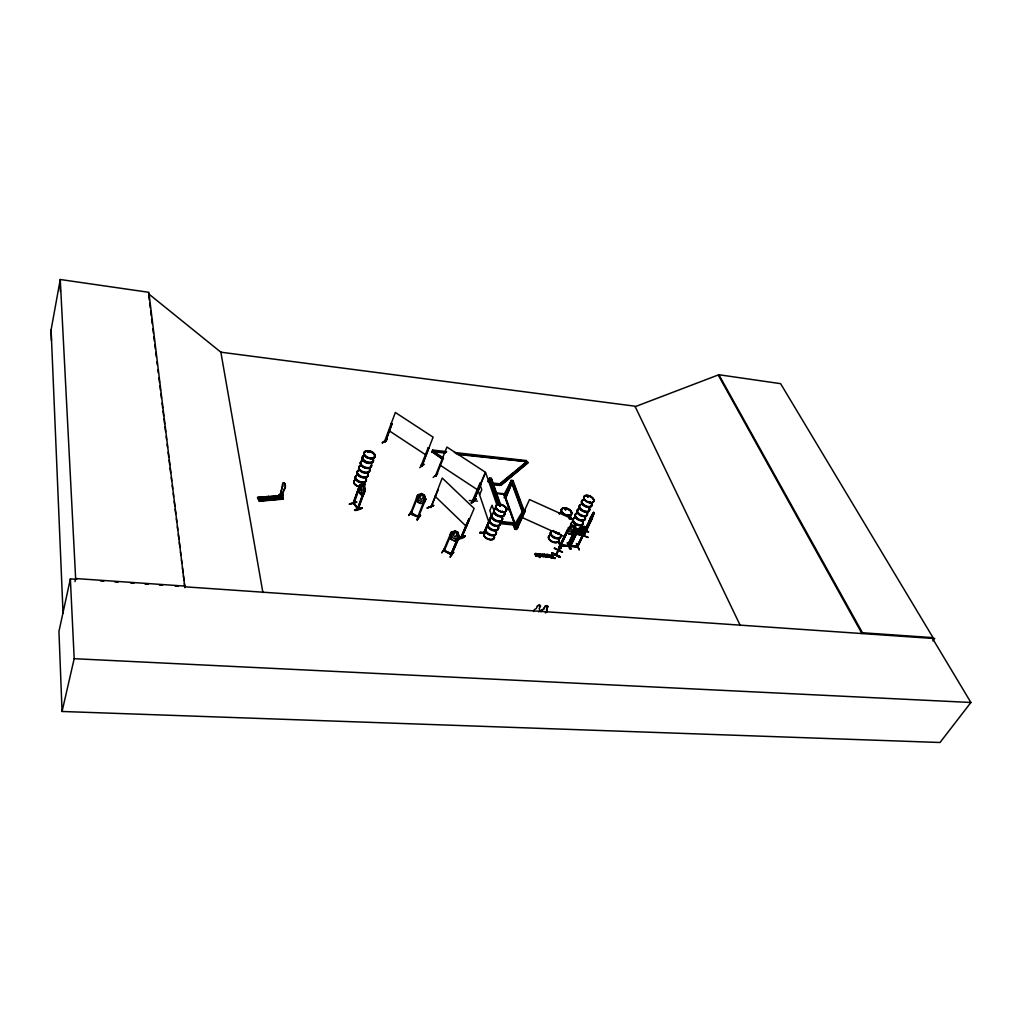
<?xml version="1.0" encoding="UTF-8"?>
<svg xmlns="http://www.w3.org/2000/svg" width="1022" height="1022" viewBox="0 0 1022 1022"><rect width="100%" height="100%" fill="white"/><g stroke="black" fill="none" stroke-linecap="round" stroke-linejoin="round"><path stroke-width="1.5" d="M362.056 507.985C357.074 511.715 348.068 510.859 362.043 507.921L354.736 509.837M465.048 536.218C450.089 540.689 465.432 538.939 465.112 535.822M465.138 535.886L458.661 538.696M362.695 483.866L364.484 485.872L363.436 491.991L361.647 492.438L360 488.107L362.695 483.968L364.343 485.935L365.161 490.803L364.011 493.767L361.2 494.712L359.437 492.693L358.888 487.813M473.735 500.103L472.713 499.886M282.647 494.904C280.565 496.385 284.461 493.115 282.059 497.331M282.264 497.318L282.366 494.316L282.238 495.593M424.922 498.621L425.637 499.221M436.241 476.15L435.308 475.754M435.551 475.141L436.343 475.626M592.211 517.835C593.705 514.155 595.481 509.914 591.125 519.764L588.557 524.286L589.579 520.198M584.38 535.106L584.022 535.822L592.185 517.95M570.749 545.697L576.983 546.425L569.739 546.272L578.107 528.872L582.003 526.241L584.737 526.547L586.04 529.524L577.622 546.974L577.954 546.323L576.766 546.859L592.888 514.04C592.862 511.933 587.356 524.248 589.541 521.284L588.557 524.107L593.514 513.977M593.539 514.168L593.744 512.354L592.045 518.614M589.771 520.492C588.276 524.567 592.39 519.546 589.681 522.242M591.712 516.327L591.163 518.537L591.751 516.225L590.665 517.311M588.723 525.116L587.561 526.138L587.778 524.324M587.65 526.177L590.588 517.196M587.918 537.47C576.778 532.73 576.996 533.765 587.969 537.163M584.443 530.507L588.493 531.9L584.61 530.15M583.741 535.669L584.188 530.98M584.456 530.597L583.703 535.221M584.737 530.699L584.06 535.758M363.717 485.654L362.899 490.1L361.354 489.96C360.421 488.759 362.618 483.649 363.64 485.68M422.048 465.853L421.128 465.572L428.218 447.687L428.857 448.109L421.882 466.006M421.767 465.955C420.157 464.154 423.53 465.777 421.447 464.984M573.994 526.011L573.112 529.664L570.864 530.571L571.081 528.195L573.112 525.921L574.019 526.075M282.762 495.082L282.161 494.852M557.961 550.717L558.472 549.555L558.625 550.219M566.443 532.781C566.418 535.17 567.593 529.281 566.495 532.896L555.853 555.01L558.497 549.606M583.294 529.243L583.6 526.828L580.688 529.026M590.294 502.658L589.579 502.39M589.694 502.006L589.988 502.109M421.332 465.419L421.971 465.84L433.111 437.161L395.348 412.479L384.591 441.415L385.613 441.248M588.135 497.114C589.298 495.644 586.321 497.829 587.778 496.053M587.165 496.232L587.676 496.73M587.637 496.04L587.28 496.513M567.874 515.407L567.529 515.216M567.925 514.909L567.402 515.075M564.834 509.288L566.047 509.314M565.613 508.803L565.626 509.582L564.885 508.969M565.69 509.812L565.92 509.071M566.035 509.493L564.706 509.454L565.23 508.662M461.535 536.116L461.701 537.483L474.144 508.471L442.219 478.028L430.837 507.576L438.31 489.576M461.791 536.742L461.612 536.128M51.419 340.518L51.1 329.863L60.247 279.504L148.867 292.318L184.893 587.663L184.394 583.639M578.682 528.783L570.48 546.4L578.759 528.859M76.714 579.346L70.365 578.899L58.944 631.43L62.061 711.478L940.01 742.496L970.9 702.484L932.486 638.418L184.79 586.807M480.11 532.999L484.249 533.318M485.629 533.51L480.097 533.037L480.136 532.334L484.287 532.705L480.148 532.373M74.976 581.607L75.641 578.541L60.247 279.504M502.441 511.256L501.802 511.652L502.62 511.498M499.911 505.558L500.435 505.111M62.061 711.478L74.184 658.692L70.365 578.899M499.809 505.788L499.617 505.085M500.678 505.673L500.333 505.009M555.879 554.959L556.287 553.898M557.974 550.666L559.149 549.568M282.468 486.127L279.836 495.593L281.024 497.688L284.167 489.078A3.155 1.392 84.7 0 0 285.24 485.757A3.155 1.392 84.7 0 0 283.541 482.793A3.155 1.392 84.7 0 0 282.468 486.127L282.647 486.114A3.155 1.392 84.7 0 1 283.72 482.78A3.155 1.392 84.7 0 1 285.419 485.731A3.155 1.392 84.7 0 1 284.346 489.065L281.203 497.663L280.015 495.581L282.647 486.114M353.689 503.527L353.152 502.696L353.765 503.935L360.536 485.258L359.859 484.952M364.599 489.972L365.007 490.764L358.07 509.263L364.65 490.215L357.547 508.611L364.266 490.292M260.188 497.165L261.887 500.563L260.188 497.165L257.812 497.382L258.106 498.762L279.862 496.781M261.785 497.011L263.472 500.422L261.785 497.011L264.161 496.807L265.861 500.205L264.161 496.807M266.269 496.615L267.968 500.014L266.269 496.615L268.633 496.398L270.345 499.796L268.633 496.398M280.705 497.407L280.398 498.378L279.057 494.507L278.674 495.721L280.462 498.864C279.836 496.654 284.601 496.36 282.8 498.813L259.307 500.908L258.924 500.192L282.749 498.161L283.056 497.19M257.812 497.382L259.499 501.253L282.877 499.158L281.51 496.373L282.161 494.329M282.366 494.316L281.51 496.373M576.945 546.911L592.939 513.581M591.483 516.327L589.553 522.306L590.703 521.348M591.559 518.001L590.128 522.472M435.385 475.83L436.087 476.265L435.41 475.882L446.921 447.061L485.437 472.253L473.314 500.869L472.624 500.486L480.187 482.678L480.838 483.099L473.416 501.508L485.591 472.522L496.743 504.408L484.275 533.062L484.454 531.874M484.275 532.986L484.402 531.874M569.267 527.799L560.989 545.352M349.409 504.242L356.844 501.981L349.55 503.872M589.898 520.224L589.26 522.408L591.649 518.026M357.841 508.011L358.377 509.212L353.242 503.335L359.885 484.824L353.369 503.884M369.696 457.856L370.36 457.69M358.224 507.985L358.326 509.122M382.356 442.973L387.134 439.319L382.471 442.59M384.757 441.274L385.077 440.623L385.537 441.427M384.834 441.312L385.537 441.772L391.975 423.887L391.183 423.593L391.809 424.002M385.205 441.811L391.975 423.887M367.767 452.056L369.453 452.235M473.365 501.47L481.183 483.904L480.71 483.355L481.183 483.904M559.187 549.619L561.282 544.726M559.43 550.079L561.359 545.148L567.478 545.671L560.401 544.649M567.466 529.703L568.143 530.214L567.466 529.703L559.008 547.115L560.273 546.719M419.697 467.654L424.334 464.256M421.703 464.793L421.256 465.38M559.162 547.217L559.967 547.345M559.213 546.668L560.184 546.693M442.475 459.287L432.05 451.762L432.919 451.124L445.426 452.529M442.002 457.779L432.702 451.673L432.574 450.05L446.64 451.635M432.574 450.05L432.919 451.124L431.846 452.312M408.698 515.343L411.815 510.668M410.985 512.495L410.537 513.402L417.717 495.044L418.509 495.44M411.278 513.44L410.972 512.52M433.149 477.44L437.697 473.595M410.55 513.376C412.134 516.506 421.537 516.059 417.666 517.119L424.782 498.992L425.689 499.183L424.232 494.904L421.486 493.473M416.95 519.342L420.655 515.28L417.219 519.879M417.985 516.161L417.691 517.094M424.232 494.904L425.752 499.247L418.228 517.413L418.726 516.595M425.791 499.209L424.603 502.134L420.757 503.514L418.036 502.185L420.796 503.463M435.832 475.038L435.538 475.639M443.229 458.405L442.424 458.099L443.229 458.405L436.279 475.818M427.234 507.998L433.724 505.417L427.388 507.755M431.016 506.874L430.3 507.001L431.373 506.746M433.673 505.405L427.234 508.126M445.17 547.958L441.913 552.506M449.884 535.221L451.124 532.283L451.928 532.807M451.2 532.36L443.446 550.603L451.507 554.844L459.453 536.627L451.417 554.805M441.798 552.889L445.273 547.715M451.98 532.462L444.161 550.973M469.302 500.512L477.466 501.15M475.945 499.26C475.217 496.143 465.662 509.505 475.958 499.247M473.39 500.665L473.135 499.643M458.712 536.001L450.855 554.512L458.597 536.18M450.204 556.875L453.487 552.353M478.207 490.752L480.391 485.603L481.784 489.679L479.586 494.84M461.101 536.984L468.906 518.972L469.456 519.495L461.637 537.419L461.101 536.908M461.318 536.818L468.906 518.972M535.502 554.397C539.412 554.039 535.17 558.05 535.234 553.617A1.418 0.856 25.3 0 1 535.86 553.362L537.802 554.256L537.879 556.083A1.431 0.869 25.3 0 1 537.253 556.338L536.627 556.287M488.043 481.426L489.474 478.066L491.275 478.258L500.818 505.315M488.235 481.988L489.397 479.28M491.275 478.258L500.001 504.459M358.556 508.483L353.944 503.45M454.458 452.503L526.343 460.552L526.739 461.612L499.847 483.789L500.014 485.424L493.715 484.773M500.014 485.424L499.847 483.789L491.991 482.959M513.057 473.224L499.617 484.326L500.984 485.22L528.067 462.468L526.739 461.612L456.374 453.742M484.045 532.385L491.493 514.743L491.978 515.318L491.493 514.743M491.684 515.292L483.943 533.024L491.786 514.769M517.745 527.684C516.583 526.522 516.021 528.336 517.528 528.144M525.359 510.668L524.618 510.336L525.359 510.668L517.426 528.08M504.459 495.785L511.23 480.378L513.006 480.557L524.554 511.971L516.634 529.434L514.832 529.268L513.223 524.771M504.076 497.688L511.153 481.579L504.383 493.779L516.915 528.808L515.114 528.642L513.517 524.133M511.102 484.901L505.366 497.931L515.561 526.432M513.006 480.557L505.852 497.867M269.297 498.519L267.521 497.522M526.343 460.552L526.509 462.136L528.067 462.468M526.739 461.612L457.715 454.458M267.445 497.459L267.943 498.634L269.22 498.455M513.696 524.925L514.36 523.481L503.718 493.715M514.909 528.055L522.229 511.856L514.385 524.989L500.333 523.686M514.832 529.268L522.74 511.805L511.23 480.378M517.566 525.921L529.498 499.566L573.342 519.38L556.134 555.138L556.671 554.026M516.71 528.221L523.43 513.376M541.405 555.827L541.302 555.994A1.392 0.843 25.4 0 1 540.74 556.262A1.622 0.984 25.4 0 1 539.616 556.032L539.833 557.463L538.032 553.975L538.747 553.656M538.786 554.614C540.063 553.426 541.749 556.735 539.718 556.172C536.793 553.707 541.519 553.387 541.277 555.968M539.309 556.045L538.964 554.256M539.833 557.463L539.616 556.032M539.284 557.412L538.198 553.617M543.64 555.406C539.016 554.435 543.896 552.621 544.522 556.07C542.069 559.251 541.456 552.404 538.837 553.911M541.341 554.844L543.193 554.461L544.394 556.224L542.145 555.789L543.947 556.032M539.437 556.39A1.622 0.984 25.4 0 0 540.561 556.62A1.392 0.843 25.4 0 0 541.136 556.364L541.673 555.061L543.742 555.61M544.049 554.486L544.892 554.18L545.837 555.546L544.215 554.128M543.857 555.93L541.507 555.419M544.956 556.952L545.799 555.47M546.476 554.32L545.837 555.546M550.181 555.853C548.201 553.132 549.057 556.952 548.252 557.233L547.332 554.767L548.048 554.461M547.153 557.143L547.996 556.837L547.153 557.143L546.425 555.495L547.996 556.837M548.788 557.271L548.277 555.074M548.252 557.233L547.511 554.409M552.135 552.761L551.829 553.387L559.903 557.297L560.197 556.671L552.135 552.761L560.171 556.735M554.346 548.303L562.368 552.199L554.486 548.022M569.854 515.663L571.413 519.138L570.646 519.061M550.245 557.399L550.947 557.092L550.245 557.399L549.402 555.431L548.111 555.431M551.829 554.78C555.304 561.781 549.695 554.895 552.404 554.831L553.324 558.076L552.404 554.831M553.49 557.718C558.906 558.945 547.447 557.974 552.915 557.667M561.219 548.38C560.03 544.547 556.53 536.397 560.886 548.354M551.458 558.293L551.484 557.552M571.413 519.138L570.365 515.714M563.735 538.415L563.224 539.463L563.518 538.862M564.055 537.751L564.451 536.933M551.842 553.375L559.928 557.233M560.094 545.275L567.108 530.903M568.564 528.233L560.184 545.493L568.053 546.208M554.933 557.846L554.895 558.587M560.03 546.847L559.085 547.153M566.405 532.858L567.018 531.593L566.52 532.935M569.714 549.121L567.146 542.733M537.393 606.199L537.444 606.34A1.597 1.035 -20.2 0 1 539.437 605.305A1.597 1.035 -20.2 0 1 540.344 606.519L540.293 606.378A1.597 1.035 -20.2 0 0 539.386 605.165A1.597 1.035 -20.2 0 0 537.393 606.199L536.231 608.614A3.194 2.07 -20.1 0 0 533.688 611.59M560.248 545.263C563.467 547.856 570.646 544.419 567.184 545.901L575.616 528.693L576.434 528.974L575.028 531.402L571.132 533.995L568.424 533.74L567.044 530.686M540.293 606.378L539.118 608.793A3.194 2.07 -20.1 0 1 538.683 611.897M551.957 553.145L560.018 557.054M570.468 546.361L570.838 545.518M571.068 548.865L568.641 542.784M556.224 555.061L558.472 550.373M541.021 611.539A3.181 2.057 -20.3 0 1 543.576 609.125L544.752 606.71A1.597 1.035 -20.4 0 1 546.744 605.688A1.597 1.035 -20.4 0 1 547.639 606.889L546.514 609.444A3.181 2.057 -20.3 0 1 545.339 612.83M541.072 611.693A3.181 2.057 -20.3 0 1 543.627 609.265L544.815 606.864A1.597 1.035 -20.4 0 1 546.796 605.829A1.597 1.035 -20.4 0 1 547.69 607.042M584.737 526.547C569.075 545.748 595.494 524.567 580.662 534.634L578.069 534.417L576.663 531.517L578.018 534.544M576.382 543.806L579.27 549.913L576.817 543.845M584.942 529.562L593.833 512.392L592.658 513.466M547.639 606.889L546.451 609.304A3.181 2.057 -20.3 0 1 546.067 612.536M569.739 546.067L577.481 546.719L586.04 529.524M592.198 517.835L583.728 535.72L592.466 518.231M579.04 549.555L576.561 543.448M635.122 406.692L718.875 374.729L780.604 383.659L933.048 637.651L932.486 638.418M545.582 557.003L546.208 555.789L547.319 556.773M547.089 554.371L546.246 555.853L547.818 557.194M592.39 515.152L593.565 513.402M590.486 519.035L591.483 517.234M592.479 514.283L593.705 512.456M590.575 518.167L591.802 516.353M933.048 637.651L862.491 632.759L861.955 633.551L718.479 375.483M589.796 502.211L590.179 502.019M450.906 553.898L452.018 554.026M451.928 553.975L444.544 550.577L451.085 553.796M450.102 557.156L453.513 551.969L453.806 552.544M458.188 539.552L454.253 540.83L451.43 539.527L449.923 535.17L451.43 539.527M455.097 530.84L451.673 535.234L452.733 537.879L454.535 538.811L457.077 538.057L457.907 532.296L455.058 530.891L451.085 532.347L452.005 532.781M455.071 530.993L457.792 532.398M455.838 531.836L456.783 532.258L456.617 535.183L454.739 537.099L453.385 535.043L455.876 531.785M932.92 640.883L934.76 638.328M577.622 546.974L569.918 546.323M420.361 514.718L417.206 519.853M416.887 519.674L420.336 515.101M418.1 502.134L416.606 497.88M408.723 515.471L412.198 510.923M281.88 495.542L282.915 495.274M418.432 495.478L417.717 495.044M567.606 545.531L568.373 545.569M499.579 505.341L500.32 505.047M560.426 544.611L561.206 544.726M458.686 535.988L459.287 536.639M364.662 483.789L364.65 483.802A5.685 3.436 19.6 0 1 363.653 486.293M368.201 451.583L368.303 452.363M494.214 536.371L494.29 536.32A5.647 3.436 23.8 0 1 488.197 539.297A5.647 3.436 23.8 0 1 484.415 532.858M558.676 539.309L558.638 539.348A5.532 3.283 25.5 0 1 555.866 542.72A5.532 3.283 25.5 0 1 549.389 539.795A5.532 3.283 25.5 0 1 549.862 535.426M568.053 543.104L570.902 549.21L568.104 543.052M349.383 504.14L356.652 502.236M382.305 442.871L387.134 439.319M474.016 500.844L472.777 500.269M475.741 498.698L471.627 502.862M471.346 502.632L475.664 499.017M587.561 526.138L588.8 525.231M515.51 471.206L525.282 463.145M500.984 485.22L527.837 463.004M428.218 447.687L428.703 448.224M582.706 530.456L580.47 531.376L580.1 530.226M538.658 554.269C540.28 552.813 542.043 556.862 539.488 555.687M548.15 554.729L549.977 554.895L550.947 557.092M547.984 555.087L549.632 555.112L550.781 557.45M473.723 501.495L473.582 500.231M572.384 525.41L568.373 527.914L572.384 525.41L575.105 525.666L576.472 528.744L568.002 546.246L568.385 545.62M499.771 504.957L499.349 505.635L500.499 506.043M268.965 498.736C270.613 496.117 265.081 497.918 268.799 498.583M454.215 540.894L458.226 539.501M569.803 546.042L578.082 528.796L578.848 528.859M362.695 483.968L359.808 484.85L353.012 503.476M418.65 516.813L411.674 512.929M358.096 507.947L353.293 503.348M364.049 493.652L361.2 494.597L359.437 492.693L361.277 494.686M364.343 485.935L365.084 490.828M541.175 554.384L543.908 555.253M590.294 502.556L590.103 502.287M499.49 505.009L499.707 505.711M516.915 527.109L517.732 527.48M444.493 550.347L443.867 550.028M410.525 513.108L418.241 517.388M411.432 513.044L410.806 512.725M259.511 501.291L257.493 497.65L280.986 495.683M281.012 495.977L257.71 498.084L279.785 496.437M282.839 499.145L282.289 498.148M282.826 498.647L259.192 500.703L282.506 498.557M280.846 497.65L283.196 497.433M257.493 497.676L281.012 495.517M281.369 496.13L257.723 498.136M570.059 545.429L570.749 545.505M368.099 451.852L369.21 451.98M368.942 452.324L367.843 451.98M473.199 500.818L472.598 500.397M74.184 658.692L970.9 702.484M100.552 580.981L103.733 581.211M114.86 581.978L118.041 582.195M130.752 583.077L133.933 583.294M145.06 584.06L148.228 584.277M159.355 585.044L162.536 585.261M175.247 586.143L178.428 586.36M75.641 578.541L185.327 586.13M577.788 546.106L577.187 546.272M580.7 534.774L577.992 534.48L582.003 526.241L578.401 530.98L579.321 532.756L581.058 532.896L583.6 531.414L584.661 526.611M479.982 532.692L485.565 533.126M551.305 557.91L555.074 558.229M578.197 529.077L578.912 529.14M568.398 533.676L571.119 533.918M500.754 521.59L514.13 522.842M568.488 528.016L569.292 528.297M500.972 522.229L515.037 523.545M507.538 523.737L511.996 524.158M575.13 525.73L572.397 525.487L569.778 528.08L568.781 530.15L569.727 531.951L571.477 532.104L574.032 530.635L575.054 525.793M505.673 508.918L509.275 509.263M509.493 509.889L508.828 509.825L509.723 510.515M522.74 511.805L524.554 511.971M570.813 518.703L571.579 518.78M506.031 508.151L508.982 508.445M509.199 509.058L508.534 508.994L509.429 509.684M494.955 492.821L504.383 493.779M496.628 493.575L503.935 494.316M492.374 484.07L500.243 484.888M491.761 483.495L496.475 483.994M432.37 450.6L438.617 451.302M441.747 451.647L446.422 452.171M460.488 453.742L465.176 454.266M469.865 454.79L474.553 455.314M479.241 455.838L483.917 456.361M488.605 456.885L493.294 457.409M497.982 457.933L502.671 458.456M505.801 458.814L512.048 459.517M515.165 459.862L521.412 460.564M434.273 451.852L445.209 453.065M560.107 546.898L559.302 546.489M567.376 546.144L575.616 528.693M584.482 530.214L588.544 531.785M368.674 451.622L369.389 452.094M450.906 554.192L451.737 554.678M411.112 513.67L418.483 495.402M444.417 550.347L443.829 549.747L443.586 550.679M473.914 500.397L473.735 500.895M516.647 527.952L517.375 528.285M521.501 517.221L564.923 536.857M554.397 548.188L562.419 552.084M458.418 536.422L459.172 536.806M444.468 550.871L443.637 550.385L451.647 554.601M500.346 505.353L499.809 505.481M499.847 483.789L501.214 484.683M432.919 451.124L443.548 458.099M432.05 451.762L442.692 458.75M388.769 430.518L426.136 455.097M439.792 464.959L477.9 490.049M444.315 550.756L444.736 550.219M503.271 494.252L504.153 494.929M148.535 293.748L220.854 352.194L634.969 406.194L740.26 625.49M357.968 509.16L353.254 502.811M535.771 555.904L535.068 553.975A1.405 0.856 25.3 0 1 535.694 553.732L537.035 554.026L538.019 555.7A1.431 0.869 25.3 0 1 537.419 555.981L536.793 555.93A1.405 0.856 25.3 0 1 535.937 555.546C535.451 550.641 539.079 558.472 535.669 554.192M434.938 496.143L466.454 526.534M281.229 495.517L282.749 498.161M718.875 374.729L862.491 632.759M541.673 555.061L543.18 556.479L544.023 555.572M514.373 485.693L520.415 502.147M521.514 505.136L524.26 512.622L522.446 512.444L510.949 481.017M418.036 502.185L416.503 497.855L417.64 494.967L421.498 493.575L418.202 497.906L419.276 500.525L421.051 501.444L423.504 500.652L424.156 494.955M449.987 535.247L451.507 539.475M457.907 532.296L459.415 536.678M489.474 478.066L498.455 503.629M489.193 478.718L498.174 504.28M493.958 510.706L492.08 505.29L489.819 510.502L491.684 515.931M478.053 490.317L488.925 522.293M220.765 351.645L262.897 592.568M148.739 295.332L149.327 300.085M149.71 303.253L150.298 308.005M150.694 311.173L151.282 315.926M151.678 319.094L152.265 323.846M152.853 328.599L153.441 333.351M153.824 336.519L154.411 341.271M154.807 344.44L155.395 349.192M155.791 352.36L156.379 357.112M156.966 361.865L157.35 365.033M157.937 369.785L158.333 372.953M158.921 377.706L159.509 382.458M159.905 385.626L160.492 390.378M160.888 393.547L161.476 398.299M162.064 403.051L162.651 407.804M163.035 410.972L163.622 415.724M164.018 418.892L164.606 423.645M165.002 426.813L165.59 431.565M166.177 436.317L166.56 439.486M167.148 444.238L167.544 447.406M168.132 452.158L168.719 456.911M169.115 460.079L169.703 464.831M170.086 467.999L170.674 472.752M171.262 477.504L171.658 480.672M172.245 485.424L172.641 488.593M173.229 493.345L173.612 496.513M174.2 501.265L174.788 506.018M175.184 509.186L175.771 513.938M176.359 518.691L176.755 521.859M177.343 526.611L177.739 529.779M178.326 534.532L178.914 539.284M179.297 542.452L179.885 547.204M180.472 551.957L180.868 555.125M181.456 559.877L181.852 563.045M182.44 567.798L183.027 572.55M183.411 575.718L183.998 580.47M51.1 329.863L63.032 613.059M59.979 280.973L60.387 291.462M536.793 556.3A1.431 0.869 25.3 0 1 535.924 555.917M502.313 518.141A5.762 3.449 23.8 0 1 496.245 521.041A5.762 3.449 23.8 0 1 492.349 514.539M500.371 522.357A5.685 3.411 23.8 0 1 494.393 525.244A5.685 3.411 23.8 0 1 490.547 518.818M500.41 522.255A5.659 3.398 23.8 0 1 494.444 525.116A5.659 3.398 23.8 0 1 490.611 518.716M504.498 513.21A5.787 3.436 23.8 0 1 498.429 516.097A5.787 3.436 23.8 0 1 494.495 509.595M502.479 517.592A5.685 3.398 23.8 0 1 496.5 520.466A5.685 3.398 23.8 0 1 492.642 514.04M504.293 513.491A5.698 3.385 23.8 0 1 498.302 516.34A5.698 3.385 23.8 0 1 494.444 509.927M502.428 517.886A5.762 3.449 23.8 0 1 496.36 520.798A5.762 3.449 23.8 0 1 492.451 514.283M504.613 512.955A5.787 3.436 23.8 0 1 498.532 515.842A5.787 3.436 23.8 0 1 494.61 509.352M504.664 512.661A5.71 3.385 23.8 0 1 498.672 515.51A5.71 3.385 23.8 0 1 494.801 509.097M502.287 519.393A5.685 3.398 23.8 0 1 495.44 521.003A5.685 3.398 23.8 0 1 492.285 514.871M496.155 532.053A5.723 3.462 23.8 0 1 490.1 534.991A5.723 3.462 23.8 0 1 486.255 528.489M494.239 536.205A5.647 3.436 23.8 0 1 488.273 539.131A5.647 3.436 23.8 0 1 484.479 532.692M494.265 536.09A5.621 3.411 23.8 0 1 488.324 539.003A5.621 3.411 23.8 0 1 484.543 532.603M498.302 527.199A5.736 3.462 23.8 0 1 492.246 530.124A5.736 3.462 23.8 0 1 488.375 523.622M496.309 531.517A5.647 3.424 23.8 0 1 493.319 534.915A5.647 3.424 23.8 0 1 486.702 531.913A5.647 3.424 23.8 0 1 487.417 527.493M496.258 531.798A5.723 3.462 23.8 0 1 490.215 534.749A5.723 3.462 23.8 0 1 486.357 528.233M498.417 526.943A5.736 3.462 23.8 0 1 492.361 529.869A5.736 3.462 23.8 0 1 488.49 523.366M498.468 526.649A5.659 3.411 23.8 0 1 492.489 529.549A5.659 3.411 23.8 0 1 488.669 523.123M500.218 522.715A5.685 3.411 23.8 0 1 494.226 525.602A5.685 3.411 23.8 0 1 490.394 519.176M498.263 528.451A5.659 3.411 23.8 0 1 491.454 530.086A5.659 3.411 23.8 0 1 488.312 523.941M500.256 523.954A5.659 3.398 23.8 0 1 493.434 525.576A5.659 3.398 23.8 0 1 490.292 519.444M496.117 533.305A5.647 3.424 23.8 0 1 489.308 534.953A5.647 3.424 23.8 0 1 486.191 528.808M371.254 465.304A5.736 3.411 19.7 0 1 364.65 467.935A5.736 3.411 19.7 0 1 361.303 461.701M369.351 468.383A5.736 3.424 19.7 0 1 367.55 472.407A5.736 3.424 19.7 0 1 360.472 470.465A5.736 3.424 19.7 0 1 359.833 465.777M369.364 468.28A5.71 3.411 19.7 0 1 367.575 472.292A5.71 3.411 19.7 0 1 360.523 470.35A5.71 3.411 19.7 0 1 359.897 465.674M369.287 468.561A5.736 3.424 19.7 0 1 367.077 472.662A5.736 3.424 19.7 0 1 359.782 470.031A5.736 3.424 19.7 0 1 360.74 465.483M372.826 458.929A5.825 3.449 19.8 0 1 370.999 462.992A5.825 3.449 19.8 0 1 363.806 460.999A5.825 3.449 19.8 0 1 363.155 456.259M371.561 464.448A5.736 3.411 19.8 0 1 368.048 467.629A5.736 3.411 19.8 0 1 361.354 464.601A5.736 3.411 19.8 0 1 362.567 460.385M362.158 458.112A5.736 3.398 19.8 0 0 368.635 463.324A5.736 3.398 19.8 0 0 372.634 459.236A5.749 3.398 19.8 0 1 370.858 463.234A5.749 3.398 19.8 0 1 363.755 461.28A5.749 3.398 19.8 0 1 363.117 456.604A5.736 3.398 19.8 0 0 362.465 457.281M371.523 464.755A5.813 3.449 19.8 0 1 367.971 467.974A5.813 3.449 19.8 0 1 361.188 464.908A5.813 3.449 19.8 0 1 362.414 460.628M373.375 459.657A5.825 3.449 19.8 0 1 366.668 462.314A5.825 3.449 19.8 0 1 363.244 456.004M371.51 465.968A5.813 3.449 19.7 0 1 363.372 467.067A5.813 3.449 19.7 0 1 362.325 460.896M366.055 479.65A5.698 3.424 19.7 0 1 359.476 482.333A5.698 3.424 19.7 0 1 356.167 476.099M366.234 479.369A5.774 3.475 19.7 0 1 362.682 482.627A5.774 3.475 19.7 0 1 355.95 479.586A5.774 3.475 19.7 0 1 357.189 475.281M360.127 487.009A5.685 3.436 19.6 0 1 354.545 484.211A5.685 3.436 19.6 0 1 354.685 480.263M364.202 482.576A5.672 3.424 19.6 0 1 363.743 486.012A5.685 3.436 19.6 0 0 364.177 482.678M360.217 486.728A5.672 3.424 19.6 0 1 354.647 483.93A5.685 3.436 19.6 0 1 354.736 480.097M354.787 480.008A5.672 3.424 19.6 0 0 354.647 483.93A5.685 3.436 19.6 0 0 360.178 486.855M367.601 473.365A5.787 3.475 19.7 0 1 365.774 477.453A5.787 3.475 19.7 0 1 358.633 475.486A5.787 3.475 19.7 0 1 358.007 470.733M367.435 473.671A5.71 3.424 19.7 0 1 365.633 477.696A5.71 3.424 19.7 0 1 358.581 475.767A5.71 3.424 19.7 0 1 357.956 471.065M368.137 474.106A5.787 3.462 19.7 0 1 361.469 476.801A5.787 3.462 19.7 0 1 358.096 470.478M368.175 473.799A5.71 3.424 19.7 0 1 361.584 476.469A5.71 3.424 19.7 0 1 358.262 470.222M369.53 470.005A5.71 3.411 19.7 0 1 363.666 472.879A5.71 3.411 19.7 0 1 358.965 467.105M359.629 466.428A5.71 3.411 19.7 0 1 360.587 465.955M366.361 478.82A5.698 3.424 19.7 0 1 362.848 482.026A5.698 3.424 19.7 0 1 356.218 479.024A5.698 3.424 19.7 0 1 357.432 474.783M366.4 480.072A5.774 3.475 19.7 0 1 358.3 481.209A5.774 3.475 19.7 0 1 357.278 475.026M589.119 508.969A5.468 3.13 25.8 0 1 586.564 512.175A5.468 3.13 25.8 0 1 580.164 509.288A5.468 3.13 25.8 0 1 580.509 505.085M589.324 508.701A5.544 3.181 25.8 0 1 586.743 511.958A5.544 3.181 25.8 0 1 580.24 509.02A5.544 3.181 25.8 0 1 580.585 504.753M578.49 509.237A5.468 3.143 25.8 0 0 578.145 513.453A5.468 3.143 25.8 0 0 584.546 516.353A5.468 3.143 25.8 0 0 587.101 513.133A5.468 3.143 25.8 0 1 581.722 515.867A5.468 3.143 25.8 0 1 577.711 509.723M587.305 512.674A5.442 3.13 25.8 0 1 584.763 515.88A5.468 3.143 25.8 0 1 578.311 513.108A5.468 3.143 25.8 0 1 578.656 508.892M578.733 508.79A5.442 3.13 25.8 0 0 578.375 512.993A5.442 3.13 25.8 0 0 584.763 515.88A5.468 3.143 25.8 0 0 587.28 512.788M591.649 503.948A5.557 3.168 25.7 0 1 589.055 507.18A5.557 3.168 25.7 0 1 582.54 504.242A5.557 3.168 25.7 0 1 582.885 499.988M589.515 508.177A5.468 3.13 25.7 0 1 586.96 511.383A5.468 3.13 25.7 0 1 580.547 508.483A5.468 3.13 25.7 0 1 580.892 504.28M591.444 504.216A5.48 3.13 25.7 0 1 588.889 507.41A5.48 3.13 25.7 0 1 582.463 504.51A5.48 3.13 25.7 0 1 582.808 500.307M589.438 508.458A5.544 3.168 25.7 0 1 586.858 511.703A5.544 3.168 25.7 0 1 580.355 508.777A5.544 3.168 25.7 0 1 580.713 504.51M591.994 504.638A5.557 3.168 25.7 0 1 584.993 505.839A5.557 3.168 25.7 0 1 583 499.745M592.057 504.344A5.48 3.117 25.7 0 1 585.159 505.52A5.48 3.117 25.7 0 1 583.192 499.515M582.578 522.395A5.429 3.155 25.8 0 1 578.541 525.512A5.429 3.155 25.8 0 1 572.652 520.543M572.78 519.7A5.429 3.155 25.8 0 1 574.019 518.537M585.069 517.451A5.519 3.194 25.8 0 1 579.627 520.224A5.519 3.194 25.8 0 1 575.578 514.002M576.37 513.517A5.519 3.194 25.8 0 1 577.404 513.261M582.962 521.616A5.429 3.155 25.8 0 1 577.609 524.363A5.429 3.155 25.8 0 1 573.623 518.231M585.184 517.209A5.519 3.194 25.8 0 1 582.591 520.466A5.519 3.194 25.8 0 1 576.114 517.541A5.519 3.194 25.8 0 1 576.485 513.274M585.248 516.928A5.442 3.143 25.8 0 1 582.693 520.147A5.442 3.143 25.8 0 1 576.306 517.26A5.442 3.143 25.8 0 1 576.663 513.044M585.082 518.639A5.442 3.143 25.8 0 1 578.848 520.185A5.442 3.143 25.8 0 1 575.514 514.322M583 523.085A5.506 3.194 25.8 0 1 578.018 525.142A5.506 3.194 25.8 0 1 572.703 520.249M572.844 519.393A5.506 3.194 25.8 0 1 574.109 518.218M583.115 522.842A5.506 3.194 25.8 0 1 576.153 524.094A5.506 3.194 25.8 0 1 574.223 517.975M587.19 514.296A5.442 3.13 25.8 0 1 580.956 515.829A5.442 3.13 25.8 0 1 577.622 509.978M578.388 509.493A5.442 3.13 25.8 0 1 579.423 509.25M578.631 529.243A5.404 3.155 25.8 0 1 576.114 529.013M571.643 526.087A5.404 3.155 25.8 0 1 571.03 523.366M578.503 529.524A5.429 3.168 25.8 0 1 575.986 529.294M571.502 526.356A5.429 3.168 25.8 0 1 570.889 523.622M559.558 513.402A5.583 3.245 25.4 0 1 560.861 512.214M569.65 516.187A5.583 3.245 25.4 0 1 569.241 518.703M559.673 513.517A5.57 3.245 25.4 0 1 560.478 513.031M569.471 517.95A5.57 3.245 25.4 0 1 569.331 518.806M559.341 513.644A5.672 3.296 25.4 0 1 560.669 512.444M569.816 517.439A5.672 3.296 25.4 0 1 569.663 518.307M559.226 513.9A5.672 3.296 25.4 0 1 560.541 512.686M569.688 517.694A5.672 3.296 25.4 0 1 569.548 518.563M560.656 535.132A5.608 3.322 25.4 0 1 555.023 538.032A5.608 3.322 25.4 0 1 550.999 531.644M558.676 539.092A5.506 3.27 25.5 0 1 555.994 542.439A5.506 3.27 25.5 0 1 549.529 539.514A5.506 3.27 25.5 0 1 550.002 535.17A5.48 3.258 25.5 0 0 549.555 539.514A5.48 3.258 25.5 0 0 555.981 542.427A5.48 3.258 25.5 0 0 558.651 539.092M560.835 534.608A5.532 3.27 25.4 0 1 555.278 537.47A5.532 3.27 25.4 0 1 551.305 531.172M560.771 534.889A5.608 3.322 25.4 0 1 555.138 537.789A5.608 3.322 25.4 0 1 551.114 531.402M560.656 536.371A5.532 3.27 25.5 0 1 553.579 537.674A5.532 3.27 25.5 0 1 551.739 531.466M559.2 533.969A5.544 3.27 25.4 0 1 553.285 530.725M559.353 533.752A5.621 3.309 25.4 0 1 555.329 532.296M554.218 531.427A5.621 3.309 25.4 0 1 553.349 530.456M559.468 533.497A5.621 3.309 25.4 0 1 555.444 532.053M559.583 533.177A5.544 3.27 25.4 0 1 558.229 532.922M556.875 532.436A5.544 3.27 25.4 0 1 555.61 531.734M354.66 510.144L361.954 508.228L354.583 510.195M423.134 494.878L423.019 497.791L421.217 499.732L419.876 497.688L420.374 496.424L422.252 494.418L423.134 494.878M563.045 539.859L562.241 541.532L563.109 539.948M585.913 529.562L585.184 529.498L585.913 529.562M497.407 509.505A5.723 3.385 23.8 0 0 506.49 510.374A5.723 3.385 23.8 0 0 499.899 504.191A5.723 3.385 23.8 0 0 497.407 509.505M497.241 509.914A5.71 3.373 23.8 0 0 506.286 510.77A5.71 3.373 23.8 0 0 499.72 504.613A5.71 3.373 23.8 0 0 497.241 509.914M497.344 509.646A5.723 3.385 23.8 0 0 506.427 510.515A5.723 3.385 23.8 0 0 499.835 504.331A5.723 3.385 23.8 0 0 497.344 509.646M365.276 455.838A5.774 3.398 19.8 0 0 374.742 456.847A5.774 3.398 19.8 0 0 368.482 450.791A5.774 3.398 19.8 0 0 365.276 455.838M365.314 455.825A5.736 3.385 19.8 0 0 374.716 456.834A5.736 3.385 19.8 0 0 368.495 450.804A5.736 3.385 19.8 0 0 365.314 455.825M365.148 456.259A5.749 3.385 19.8 0 0 374.563 457.268A5.749 3.385 19.8 0 0 368.342 451.226A5.749 3.385 19.8 0 0 365.148 456.259A5.736 3.385 19.8 0 0 374.55 457.268A5.736 3.385 19.8 0 0 368.329 451.251A5.736 3.385 19.8 0 0 365.161 456.246A5.736 3.385 19.8 0 0 374.55 457.256A5.736 3.385 19.8 0 0 368.342 451.226A5.736 3.385 19.8 0 0 365.148 456.272M365.224 456.016A5.774 3.398 19.8 0 0 374.678 457.026A5.774 3.398 19.8 0 0 368.418 450.958A5.774 3.398 19.8 0 0 365.224 456.016M366.796 461.97A5.736 3.398 19.8 0 0 373.388 459.351A5.749 3.398 19.8 0 1 366.796 461.97A5.749 3.398 19.8 0 1 363.423 455.748A5.736 3.398 19.8 0 0 366.796 461.97M584.558 499.375A5.48 3.104 25.7 0 0 593.424 501.828A5.48 3.104 25.7 0 0 588.672 495.517A5.48 3.104 25.7 0 0 584.558 499.375M584.367 499.784A5.48 3.117 25.7 0 0 593.233 502.249A5.48 3.117 25.7 0 0 588.48 495.925A5.48 3.117 25.7 0 0 584.367 499.784M584.456 499.554A5.506 3.117 25.7 0 0 593.36 502.019A5.506 3.117 25.7 0 0 588.595 495.67A5.506 3.117 25.7 0 0 584.456 499.554M562.113 512.137A5.608 3.245 25.4 0 0 571.196 514.628A5.608 3.245 25.4 0 0 566.418 508.126A5.608 3.245 25.4 0 0 562.113 512.137A5.583 3.232 25.4 0 0 571.17 514.628A5.583 3.232 25.4 0 0 566.418 508.151A5.583 3.232 25.4 0 0 562.126 512.15M561.921 512.559A5.595 3.232 25.4 0 0 570.979 515.05A5.595 3.232 25.4 0 0 566.226 508.56A5.595 3.232 25.4 0 0 561.921 512.559M562.011 512.316A5.608 3.245 25.4 0 0 571.119 514.82A5.608 3.245 25.4 0 0 566.341 508.304A5.608 3.245 25.4 0 0 562.011 512.316"/></g></svg>
